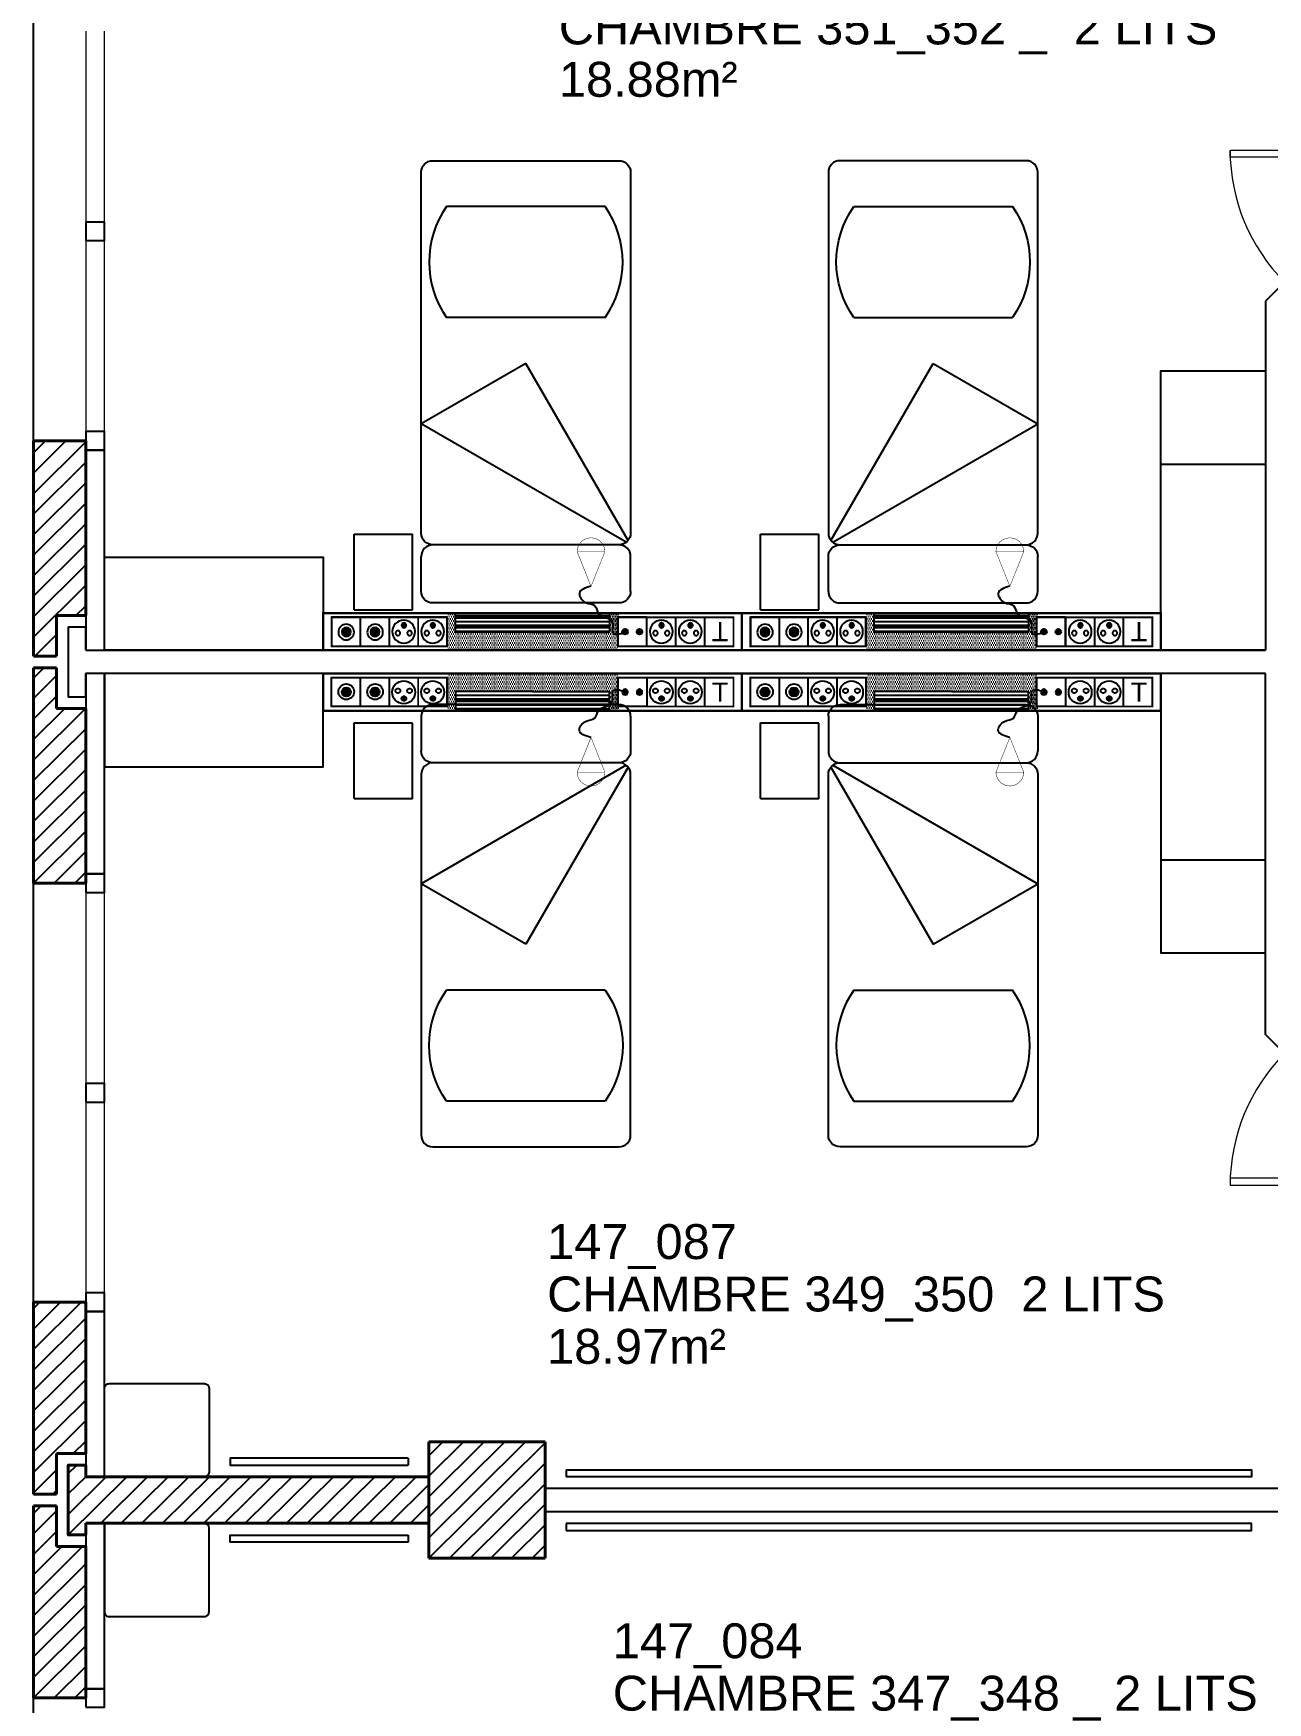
# Model space of a CAD drawing. Header units: metres. Extents: x 143.8 to 210.8, y 45.3 to 115.9.
# Drawn here: x 143.8 to 149.1, y 84.48 to 91.65 of the extents above; entities that cross this region are included whole.
import ezdxf

# ---------------------------------------------------------------- set-up
doc = ezdxf.new("R2010")
doc.units = ezdxf.units.M
doc.header["$LTSCALE"] = 0.6
doc.header["$MEASUREMENT"] = 0
doc.linetypes.add('CONTINU', pattern=[0])
doc.linetypes.add('HIDDEN2', pattern=[0.1875, 0.125, -0.0625])
doc.layers.get('0').update_dxf_attribs({"linetype": 'CONTINUOUS'})
for name, color, linetype in [('009 main courant', 181, 'CONTINUOUS'), ('400 Lits', 150, 'CONTINUOUS'), ('A_EQMP', 142, 'CONTINUOUS'), ('A_Etiqu_Local', 8, 'CONTINUOUS'), ('A_HACH_STRUC', 7, 'CONTINUOUS'), ('A_MUR_CLOIS', 8, 'CONTINU'), ('A_MURS_ALÈG', 7, 'CONTINU')]:
    doc.layers.add(name, color=color, linetype=linetype)
for name, color, linetype, lineweight in [('A_CHASS', 4, 'CONTINU', 0), ('A_MURS_STRU', 7, 'CONTINU', 40), ('A_PORTE', 8, 'CONTINU', 0)]:
    doc.layers.add(name, color=color, linetype=linetype, lineweight=lineweight)
doc.styles.add('Attribut', font='arial.ttf')
pattern_1 = [(0, (-148.712983, -85.579135), (0.0046875, 0.009375), [0, -0.009375])]

# ---------------------------------------------------------------- blocks, each defined once
blk = doc.blocks.new('TIRETTE-LIT')
at = {"layer": 'A_EQMP'}
h = blk.add_hatch(color=256, dxfattribs=at)
h.paths.add_polyline_path([(8.95, 3.75, 1), (6.05, 3.75, 1)])
h.paths.add_polyline_path([(6.05, -3.75, 1), (8.95, -3.75, 1)])
for p, q in [((0, 7.5), (0, -7.5)), ((15, 7.5), (0, 7.5)), ((15, -7.5), (15, 7.5)), ((0, -7.5), (15, -7.5))]:
    blk.add_line(p, q, dxfattribs=at)
at = {"layer": 'A_EQMP', "const_width": 0.24}
for points in [[(31.04, 21.42), (49.04, 28.62)], [(49.04, 28.62), (49.04, 14.22)], [(31.04, 21.42), (49.04, 14.22)]]:
    blk.add_lwpolyline(points, dxfattribs=at)
for points in [[(49.04, 14.22, 1), (49.04, 28.62, 1)], [(49.04, 27.42, 1.477033), (49.04, 27.42)]]:
    blk.add_lwpolyline(points, format="xyb", dxfattribs=at)
at = {"layer": 'A_EQMP'}
for centre in [(7.5, 3.75), (7.5, -3.75)]:
    blk.add_circle(centre, 1.45, dxfattribs=at)
blk.add_spline([(31.1, 21.54), (27.52, 27.45), (22.69, 24.22), (21.08, 19.57), (16.82, 17.32), (12.68, 10.42), (6.83, 9.91), (7.17, 3.87)], degree=3, dxfattribs=at)
blk = doc.blocks.new('A$C01C47C35')
at = {"layer": 'A_EQMP', "linetype": 'Continuous'}
h = blk.add_hatch(dxfattribs=at)
h.set_pattern_fill('DOTS', color=256, scale=0.15, style=0)
h.set_pattern_definition(pattern_1)
edge = h.paths.add_edge_path()
edge.add_line((1.2716, 0.4664), (1.2726, 0.4664))
edge.add_line((1.2726, 0.4664), (1.2726, 0.4839))
edge.add_line((1.2726, 0.4839), (0.5387, 0.4839))
edge.add_line((0.5387, 0.4839), (0.5387, 0.3239))
edge.add_line((0.5387, 0.3239), (0.574, 0.3239))
edge.add_line((0.574, 0.3239), (0.574, 0.4066))
edge.add_line((0.574, 0.4066), (0.905, 0.4066))
edge.add_line((0.905, 0.4066), (1.236, 0.4066))
edge.add_line((1.236, 0.4066), (1.236, 0.3499))
edge.add_spline(control_points=[(1.236, 0.3499), (1.2411, 0.3527), (1.2564, 0.3661), (1.2412, 0.4135), (1.2624, 0.4158), (1.2716, 0.4145)], knot_values=[28.337457, 28.337457, 28.337457, 28.337457, 30.502349, 36.382785, 39.476515, 39.476515, 39.476515, 39.476515], degree=3, periodic=0)
edge.add_line((1.2716, 0.4145), (1.2716, 0.4664))
at = {"layer": 'A_EQMP', "linetype": 'HIDDEN2'}
for points in [[(0.1237, 0.4052, 1), (0.0853, 0.4052, 1)], [(0.2478, 0.4052, 1), (0.2095, 0.4052, 1)], [(0.3424, 0.3767, 1), (0.3629, 0.3767, 1)], [(0.4665, 0.3767, 1), (0.487, 0.3767, 1)], [(1.4493, 0.3767, 1), (1.4697, 0.3767, 1)], [(1.5734, 0.3767, 1), (1.5939, 0.3767, 1)]]:
    blk.add_hatch(color=256, dxfattribs=at).paths.add_polyline_path(points)
at = {"layer": 'A_EQMP'}
h = blk.add_hatch(dxfattribs=at)
h.set_pattern_fill('PLASTI', color=1, scale=0.16551, style=0)
h.set_pattern_definition([(360, (-8.3594, 6.80946), (1e-17, 0.04137741), []), (360, (-8.3594, 6.81463), (1e-17, 0.04137741), []), (360, (-8.3594, 6.819804), (1e-17, 0.04137741), []), (360, (-8.3594, 6.83532), (1e-17, 0.04137741), [])])
h.paths.add_polyline_path([(1.236, 0.3239), (1.236, 0.4066), (0.905, 0.4066), (0.574, 0.4066), (0.574, 0.3239)])
at = {"layer": 'A_EQMP', "linetype": 'Continuous'}
h = blk.add_hatch(dxfattribs=at)
h.set_pattern_fill('DOTS', color=256, scale=0.15, style=0)
h.set_pattern_definition(pattern_1)
edge = h.paths.add_edge_path()
edge.add_spline(control_points=[(1.2716, 0.4145), (1.2624, 0.4158), (1.2412, 0.4135), (1.2564, 0.3661), (1.2411, 0.3527), (1.236, 0.3499)], knot_values=[28.337457, 28.337457, 28.337457, 28.337457, 31.431187, 37.311623, 39.476515, 39.476515, 39.476515, 39.476515], degree=3, periodic=0)
edge.add_line((1.236, 0.3499), (1.236, 0.3239))
edge.add_line((1.236, 0.3239), (1.2739, 0.3239))
edge.add_line((1.2739, 0.3239), (1.2739, 0.3423))
edge.add_line((1.2739, 0.3423), (1.2722, 0.3423))
edge.add_line((1.2722, 0.3423), (1.2722, 0.3423))
edge.add_line((1.2722, 0.3423), (1.2716, 0.3423))
edge.add_line((1.2716, 0.3423), (1.2716, 0.4145))
at = {"layer": 'A_EQMP'}
for p, q in [((0.574, 0.4066), (0.574, 0.3239)), ((0.905, 0.4066), (0.574, 0.4066)), ((0.905, 0.4066), (1.236, 0.4066)), ((1.236, 0.3239), (1.236, 0.4066)), ((0.574, 0.3239), (1.236, 0.3239))]:
    blk.add_line(p, q, dxfattribs=at)
for points, const_width in [([(1.805, 0.3239), (1.805, 0.4839), (0.005, 0.4839), (0.005, 0.3239)], 0.01), ([(0.5378, 0.3423), (0.5378, 0.4664), (0.0412, 0.4664), (0.0412, 0.3423)], 0.00828), ([(1.7688, 0.3423), (1.7688, 0.4664), (1.2722, 0.4664), (1.2722, 0.3423)], 0.00828)]:
    blk.add_lwpolyline(points, close=True, dxfattribs=dict(at, const_width=const_width))
at = {"layer": 'A_EQMP', "linetype": 'Continuous'}
blk.add_lwpolyline([(0.0412, 0.4664), (0.5378, 0.4664), (0.5378, 0.3423), (0.0412, 0.3423)], close=True, dxfattribs=at)
at = {"layer": 'A_EQMP', "const_width": 0.00828}
for points in [[(0.1654, 0.4664), (0.1654, 0.3423)], [(0.2895, 0.4664), (0.2895, 0.3423)], [(0.2895, 0.4664), (0.2895, 0.3423)], [(0.4136, 0.4664), (0.4136, 0.3423)], [(1.3964, 0.4664), (1.3964, 0.3423)], [(1.5205, 0.4664), (1.5205, 0.3423)], [(1.6446, 0.4664), (1.6446, 0.3423)], [(1.7688, 0.4664), (1.7688, 0.3423)]]:
    blk.add_lwpolyline(points, dxfattribs=at)
at = {"layer": 'A_EQMP'}
for centre, radius in [((0.1045, 0.4058), 0.0338), ((0.2286, 0.4058), 0.0338), ((0.3517, 0.4036), 0.0493), ((0.4759, 0.4036), 0.0493), ((1.4586, 0.4036), 0.0493), ((1.5827, 0.4036), 0.0493), ((0.1045, 0.4052), 0.0192), ((0.2286, 0.4052), 0.0192)]:
    blk.add_circle(centre, radius, dxfattribs=at)
at = {"layer": 'A_EQMP', "linetype": 'HIDDEN2'}
for centre in [(0.3265, 0.41), (0.3526, 0.3767), (0.3769, 0.41), (0.4506, 0.41), (0.4768, 0.3767), (0.5011, 0.41), (1.4334, 0.41), (1.4595, 0.3767), (1.4838, 0.41), (1.5575, 0.41), (1.5836, 0.3767), (1.6079, 0.41)]:
    blk.add_circle(centre, 0.0102, dxfattribs=at)
at = {"layer": 'A_EQMP', "linetype": 'HIDDEN2', "xscale": -0.00827548159, "yscale": 0.00827548159, "zscale": 0.00827548159, "rotation": 90}
blk.add_blockref('TIRETTE-LIT', (1.3337, 0.4664), dxfattribs=at)
at = {"layer": 'A_EQMP', "linetype": 'HIDDEN2', "insert": (1.6759, 0.4453), "char_height": 0.082755, "width": 0.124132, "attachment_point": 1}
blk.add_mtext('\\fArial|b0|i0|c0|p34;T', dxfattribs=at)
blk = doc.blocks.new('A_Etiqu_Local')
at = {"style": 'Attribut', "flags": 1}
for tag, p in [('CODE_HOPITAL', (-0.4463, 1.632)), ('CODE_SITE', (-0.4463, 1.407)), ('CODE_BATIMENT', (-0.4463, 1.182)), ('CODE_SECTEUR', (-0.4463, 0.957)), ('CODE_ETAGE', (-0.4463, 0.732)), ('NOM_NORMALISE', (-0.4463, -0.843)), ('SECTEUR_ACTIVITE', (-0.4463, -1.068)), ('SOUS_SECTEUR_ACTIVITE', (-0.4463, -1.293)), ('VOLUME', (-0.4463, -1.518)), ('SERVICE', (-0.4463, -1.743)), ('CODE_UG', (-0.4463, -1.968)), ('CODE_UA', (-0.4463, -2.193)), ('CODE_POLE', (-0.4463, -2.418)), ('OCCUPANT_EXTERNE', (-0.4463, -2.643)), ('DISPONIBILITE', (-0.4463, -2.868)), ('ACCES_HANDICAPES', (-0.4463, -3.093)), ('NATURE_SOL', (-0.4463, -3.318)), ('RISQUE_LABORATOIRE', (-0.4463, -3.543)), ('AMIANTE', (-0.4463, -3.768))]:
    blk.add_attdef(tag, p, '', height=0.15, dxfattribs=at)
at = {"layer": 'A_Etiqu_Local', "style": 'Attribut'}
for tag, p in [('CODE_PIECE', (-0.4463, 0.282)), ('NOM_USAGE', (-0.4463, 0.057)), ('SURFACE', (-0.4463, -0.168))]:
    blk.add_attdef(tag, p, '', height=0.15, dxfattribs=at)
blk = doc.blocks.new('BROCA2-G6')
at = {"layer": '400 Lits', "linetype": 'Continuous'}
for p, q in [((2.225049, 36.125378), (2.225049, 35.975384)), ((3.12505, 36.125378), (3.12505, 35.975384)), ((2.275048, 35.925381), (3.075051, 35.925381)), ((2.235936, 35.906525), (2.675049, 35.145954)), ((2.243905, 35.914494), (3.12505, 35.405766)), ((2.675049, 35.145954), (3.12505, 35.405766))]:
    blk.add_line(p, q, dxfattribs=at)
for points in [[(2.225049, 36.125378, -0.414214), (2.275048, 36.175378), (3.075051, 36.175381, -0.414214), (3.125051, 36.125378)], [(2.225049, 35.975384, 0.414213), (2.275048, 35.925384), (3.075051, 35.925381, 0.414214), (3.125051, 35.975384)], [(2.225049, 35.875378, -0.414214), (2.275048, 35.925378), (3.075051, 35.925381, -0.414214), (3.125051, 35.875378)], [(3.12505, 35.875652), (3.12505, 34.325382, -0.414213), (3.075051, 34.275382), (2.275048, 34.275379, -0.414214), (2.225048, 34.325382), (2.225049, 35.875652)]]:
    blk.add_lwpolyline(points, format="xyb", dxfattribs=at)
blk = doc.blocks.new('BROCA2-G128')
at = {"layer": '400 Lits', "linetype": 'Continuous'}
for p, q in [((2.33426, 34.949219), (3.015839, 34.949219)), ((2.33426, 34.472115), (3.015839, 34.472115))]:
    blk.add_line(p, q, dxfattribs=at)
for start, end in [(145.007771, 214.992539), (325.007913, 34.991933)]:
    blk.add_arc((2.675049, 34.710667), 0.415985, start, end, dxfattribs=at)

msp = doc.modelspace()

# ---------------------------------------------------------------- hatches: boundary and pattern name
at = {"layer": 'A_HACH_STRUC'}
h = msp.add_hatch(dxfattribs=at)
h.set_pattern_fill('ANSI31', color=8, scale=0.5, angle=359.76959, style=0)
h.set_pattern_definition([(44.7696, (143.799855, 87.996454), (-0.044016, 0.0443715), [])])
h.paths.add_polyline_path([(144.0249, 89.8962), (143.7999, 89.8962), (143.7999, 88.9713), (143.8999, 88.9713), (143.8999, 89.1463), (144.0249, 89.1463)])
h.paths.add_polyline_path([(144.0249, 88.7463), (143.8999, 88.7463), (143.8999, 88.9213), (143.7999, 88.9213), (143.7999, 87.9965), (144.0249, 87.9965), (144.0249, 88.0361)])
h = msp.add_hatch(dxfattribs=at)
h.set_pattern_fill('ANSI31', color=8, scale=0.5, angle=359.76959, style=0)
h.set_pattern_definition([(44.7696, (143.799855, 84.496297), (-0.044016, 0.0443715), [])])
h.paths.add_polyline_path([(144.0249, 86.1961), (143.7999, 86.1961), (143.7999, 85.3712), (143.8999, 85.3712), (143.8999, 85.5462), (144.0249, 85.5462)])
h.paths.add_polyline_path([(144.0249, 85.1462), (143.8999, 85.1462), (143.8999, 85.3212), (143.7999, 85.3212), (143.7999, 84.4963), (144.0249, 84.4963), (144.0249, 84.536)])
h = msp.add_hatch(dxfattribs=at)
h.set_pattern_fill('ANSI31', color=8, scale=0.5, angle=359.76959, style=0)
h.set_pattern_definition([(44.77, (145.499854, 85.096216), (-0.044016, 0.0443715), [])])
h.paths.add_polyline_path([(145.9999, 85.5962), (145.4999, 85.5962), (145.4999, 85.0962), (145.9999, 85.0962)])
h = msp.add_hatch(dxfattribs=at)
h.set_pattern_fill('ANSI31', color=8, scale=0.5, angle=359.76959, style=0)
h.set_pattern_definition([(44.7696, (143.94986, 85.196184), (-0.044016, 0.0443715), [])])
h.paths.add_polyline_path([(145.4999, 85.4464), (144.1049, 85.4464), (144.1049, 85.4462), (144.0249, 85.4462), (144.0249, 85.4962), (143.9499, 85.4962), (143.9499, 85.1962), (144.0249, 85.1962), (144.0249, 85.2463), (145.4999, 85.2463)])

# ---------------------------------------------------------------- linework, layer by layer
at = {"layer": '009 main courant', "color": 8, "linetype": 'Continuous'}
for p, q in [((145.4099, 85.5264), (145.4099, 85.4964)), ((146.0899, 85.4764), (146.0899, 85.4464)), ((145.4099, 85.196), (145.4099, 85.166)), ((146.0899, 85.246), (146.0899, 85.216))]:
    msp.add_line(p, q, dxfattribs=at)
for points in [[(145.4099, 85.5264), (144.6449, 85.5264), (144.6449, 85.4964), (145.4099, 85.4964)], [(146.0899, 85.4764), (149.0349, 85.4764), (149.0349, 85.4464), (146.0899, 85.4464)], [(145.4099, 85.166), (144.6449, 85.166), (144.6449, 85.196), (145.4099, 85.196)], [(146.0899, 85.216), (149.0349, 85.216), (149.0349, 85.246), (146.0899, 85.246)]]:
    msp.add_lwpolyline(points, dxfattribs=at)
at = {"layer": 'A_CHASS', "color": 8, "linetype": 'Continuous'}
for p, q in [((144.0249, 91.6562), (144.0249, 89.9362)), ((144.1049, 89.9362), (144.1049, 91.6562)), ((144.0249, 87.9561), (144.0249, 86.2361)), ((144.1049, 86.2361), (144.1049, 87.9561))]:
    msp.add_line(p, q, dxfattribs=at)
at = {"layer": 'A_EQMP', "color": 8, "linetype": 'Continuous'}
for p, q in [((148.6449, 89.7967), (149.0949, 89.7967)), ((145.1785, 89.4954), (145.4285, 89.4954)), ((145.1785, 89.1703), (145.1785, 89.4954)), ((145.4285, 89.1703), (145.4285, 89.4954)), ((146.9249, 89.4954), (147.1749, 89.4954)), ((146.9249, 89.1703), (146.9249, 89.4954)), ((147.1749, 89.1703), (147.1749, 89.4954)), ((145.1785, 89.1703), (145.4285, 89.1703)), ((146.9249, 89.1703), (147.1749, 89.1703)), ((145.1785, 88.3596), (145.1785, 88.6848)), ((145.1785, 88.6848), (145.4285, 88.6848)), ((145.4285, 88.3591), (145.4285, 88.6842)), ((146.9249, 88.3596), (146.9249, 88.6848)), ((146.9249, 88.6848), (147.1749, 88.6848)), ((147.1749, 88.3591), (147.1749, 88.6842)), ((145.1785, 88.3596), (145.4285, 88.3596)), ((146.9249, 88.3596), (147.1749, 88.3596)), ((148.6449, 88.0965), (149.0949, 88.0965))]:
    msp.add_line(p, q, dxfattribs=at)
for points in [[(149.0949, 88.9967), (148.6449, 88.9967), (148.6449, 90.1967), (149.0949, 90.1967)], [(145.0449, 88.9967), (144.1049, 88.9967), (144.1049, 89.3967), (145.0449, 89.3967)], [(145.0449, 88.8965), (144.1049, 88.8965), (144.1049, 88.4965), (145.0449, 88.4965)], [(149.0949, 88.8965), (148.6449, 88.8965), (148.6449, 87.6965), (149.0949, 87.6965)]]:
    msp.add_lwpolyline(points, close=True, dxfattribs=at)
for points in [[(144.1049, 85.4464), (144.1049, 85.8264, -0.414214), (144.1249, 85.8464), (144.5349, 85.8464, -0.414214), (144.5549, 85.8264), (144.5549, 85.4664, -0.414214), (144.5349, 85.4464), (144.1049, 85.4464)], [(144.1049, 85.2461), (144.1049, 84.8661, 0.414214), (144.1249, 84.8461), (144.5349, 84.8461, 0.414214), (144.5549, 84.8661), (144.5549, 85.2261, 0.414213), (144.5349, 85.2461), (144.1049, 85.2461)]]:
    msp.add_lwpolyline(points, format="xyb", dxfattribs=at)
at = {"layer": 'A_MUR_CLOIS', "color": 8, "linetype": 'Continuous'}
for p, q in [((149.1771, 90.5786), (149.0949, 90.4964)), ((149.0949, 90.4964), (149.0949, 88.9965)), ((144.0249, 88.9965), (149.0949, 88.9965)), ((149.0949, 88.8965), (144.0249, 88.8965)), ((149.0949, 87.3463), (149.0949, 88.8965)), ((149.1771, 87.2642), (149.0949, 87.3463)), ((150.3249, 85.3964), (145.9999, 85.3964)), ((150.3249, 85.2963), (145.9999, 85.2963))]:
    msp.add_line(p, q, dxfattribs=at)
for points in [[(144.0249, 90.7562), (144.1049, 90.7562), (144.1049, 90.8362), (144.0249, 90.8362)], [(144.0249, 89.8562), (144.1049, 89.8562), (144.1049, 89.9362), (144.0249, 89.9362)], [(144.0249, 88.0361), (144.1049, 88.0361), (144.1049, 88.8962), (144.0249, 88.8962)], [(144.0249, 87.9561), (144.1049, 87.9561), (144.1049, 88.0361), (144.0249, 88.0361)], [(144.0249, 87.0561), (144.1049, 87.0561), (144.1049, 87.1361), (144.0249, 87.1361)], [(144.0249, 86.1561), (144.1049, 86.1561), (144.1049, 86.2361), (144.0249, 86.2361)], [(144.0249, 85.4462), (144.1049, 85.4462), (144.1049, 86.1561), (144.0249, 86.1561)], [(144.0249, 84.536), (144.1049, 84.536), (144.1049, 85.2462), (144.0249, 85.2462)], [(144.0249, 84.456), (144.1049, 84.456), (144.1049, 84.536), (144.0249, 84.536)]]:
    msp.add_lwpolyline(points, close=True, dxfattribs=at)
for points in [[(144.1049, 88.9965), (144.1049, 89.8566), (144.0249, 89.8566), (144.0249, 88.9965)], [(144.0249, 88.9965), (144.0249, 89.0963), (143.9499, 89.0963), (143.9499, 88.7963), (144.0249, 88.7963), (144.0249, 88.8962)]]:
    msp.add_lwpolyline(points, dxfattribs=at)
at = {"layer": 'A_MURS_ALÈG', "color": 8, "ltscale": 200}
for p, q in [((143.7999, 89.8962), (143.7999, 91.6964)), ((143.7999, 86.1961), (143.7999, 87.9965)), ((143.7999, 82.696), (143.7999, 84.4963))]:
    msp.add_line(p, q, dxfattribs=at)
at = {"layer": 'A_MURS_STRU', "color": 8, "linetype": 'Continuous'}
for p, q in [((143.7999, 89.8962), (144.0249, 89.8962)), ((143.7999, 88.9713), (143.7999, 89.8962)), ((144.0249, 89.1463), (144.0249, 89.8962)), ((143.8999, 89.1463), (144.0249, 89.1463)), ((143.8999, 88.9713), (143.8999, 89.1463)), ((143.7999, 88.9713), (143.8999, 88.9713)), ((143.7999, 88.9213), (143.7999, 87.9965)), ((143.7999, 88.9213), (143.8999, 88.9213)), ((143.8999, 88.9213), (143.8999, 88.7463)), ((143.8999, 88.7463), (144.0249, 88.7463)), ((144.0249, 88.7463), (144.0249, 87.9965)), ((143.7999, 87.9965), (144.0249, 87.9965)), ((143.7999, 86.1961), (144.0249, 86.1961)), ((143.7999, 85.3712), (143.7999, 86.1961)), ((144.0249, 85.5462), (144.0249, 86.1961)), ((143.8999, 85.5462), (144.0249, 85.5462)), ((143.8999, 85.3712), (143.8999, 85.5462)), ((145.4999, 85.0962), (145.4999, 85.5962)), ((145.9999, 85.5962), (145.9999, 85.0962)), ((145.4999, 85.4464), (144.0249, 85.4464)), ((143.7999, 85.3712), (143.8999, 85.3712)), ((143.7999, 85.3212), (143.7999, 84.4963)), ((143.7999, 85.3212), (143.8999, 85.3212)), ((143.8999, 85.3212), (143.8999, 85.1462)), ((145.4999, 85.2463), (144.0249, 85.2463)), ((143.8999, 85.1462), (144.0249, 85.1462)), ((144.0249, 85.1462), (144.0249, 84.4963)), ((143.7999, 84.4963), (144.0249, 84.4963))]:
    msp.add_line(p, q, dxfattribs=at)
for points in [[(145.9999, 85.5962), (145.4999, 85.5962)], [(144.0249, 85.2463), (144.0249, 85.1962), (143.9499, 85.1962), (143.9499, 85.4962), (144.0249, 85.4962), (144.0249, 85.4464)], [(145.4999, 85.0962), (145.9999, 85.0962)]]:
    msp.add_lwpolyline(points, dxfattribs=at)
at = {"layer": 'A_PORTE', "color": 8, "linetype": 'Continuous'}
for points in [[(149.7428, 91.1143), (148.9428, 91.1143), (148.9428, 91.1443), (149.7428, 91.1443)], [(149.7428, 86.7285), (148.9428, 86.7285), (148.9428, 86.6985), (149.7428, 86.6985)]]:
    msp.add_lwpolyline(points, close=True, dxfattribs=at)
for centre, start, end in [((149.7428, 91.1443), 179.99999, 225.00001), ((149.7428, 86.6985), 134.99999, 179.99999)]:
    msp.add_arc(centre, 0.8, start, end, dxfattribs=at)

# ---------------------------------------------------------------- block references
at = {"layer": '400 Lits', "color": 8, "rotation": 180}
for name in ['BROCA2-G6', 'BROCA2-G128']:
    msp.add_blockref(name, (148.5916, 125.3751), dxfattribs=at)
at = {"layer": '400 Lits', "color": 8, "xscale": -1, "rotation": 180}
for name in ['BROCA2-G6', 'BROCA2-G128']:
    msp.add_blockref(name, (144.9915, 125.3751), dxfattribs=at)
at = {"layer": '400 Lits', "color": 8, "xscale": -1}
for name in ['BROCA2-G6', 'BROCA2-G128']:
    msp.add_blockref(name, (148.5916, 52.588), dxfattribs=at)
at = {"layer": '400 Lits', "color": 8}
for name in ['BROCA2-G6', 'BROCA2-G128']:
    msp.add_blockref(name, (144.9915, 52.588), dxfattribs=at)
at = {"layer": 'A_EQMP', "color": 8, "linetype": 'Continuous', "xscale": -1, "rotation": 180}
for p in [(145.0399, 89.4805), (146.8399, 89.4805)]:
    msp.add_blockref('A$C01C47C35', p, dxfattribs=at)
at = {"layer": 'A_EQMP', "color": 8, "linetype": 'Continuous'}
for p in [(145.0399, 88.4127), (146.8399, 88.4127)]:
    msp.add_blockref('A$C01C47C35', p, dxfattribs=at)
at = {"layer": 'A_Etiqu_Local', "color": 8}
ref = msp.add_blockref('A_Etiqu_Local', (146.5044, 91.5423), dxfattribs=at)
ref.add_attrib('CODE_PIECE', '147_091', (146.0581, 91.8243), dxfattribs={"height": 0.15, "style": 'Attribut'})
ref.add_attrib('NOM_USAGE', 'CHAMBRE 351_352 _  2 LITS', (146.0581, 91.5993), dxfattribs={"height": 0.15, "style": 'Attribut'})
ref.add_attrib('SURFACE', '18.88m²', (146.0581, 91.3743), dxfattribs={"height": 0.15, "style": 'Attribut'})
ref = msp.add_blockref('A_Etiqu_Local', (146.454, 86.0995), dxfattribs=at)
ref.add_attrib('CODE_PIECE', '147_087', (146.0077, 86.3815), dxfattribs={"height": 0.15, "style": 'Attribut'})
ref.add_attrib('NOM_USAGE', 'CHAMBRE 349_350  2 LITS', (146.0077, 86.1565), dxfattribs={"height": 0.15, "style": 'Attribut'})
ref.add_attrib('SURFACE', '18.97m²', (146.0077, 85.9315), dxfattribs={"height": 0.15, "style": 'Attribut'})
ref = msp.add_blockref('A_Etiqu_Local', (146.7362, 84.3848), dxfattribs=at)
ref.add_attrib('CODE_PIECE', '147_084', (146.2899, 84.6667), dxfattribs={"height": 0.15, "style": 'Attribut'})
ref.add_attrib('NOM_USAGE', 'CHAMBRE 347_348 _ 2 LITS', (146.2899, 84.4417), dxfattribs={"height": 0.15, "style": 'Attribut'})
ref.add_attrib('SURFACE', '18.97m²', (146.2899, 84.2167), dxfattribs={"height": 0.15, "style": 'Attribut'})

doc.saveas('drawing.dxf')
